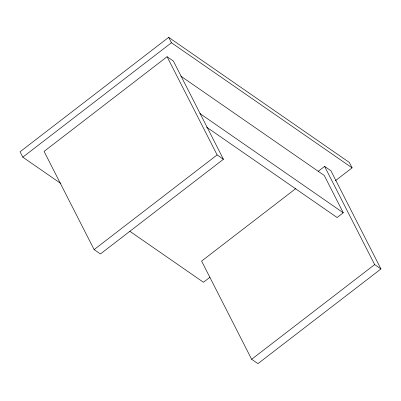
<?xml version="1.0" encoding="UTF-8"?>
<svg xmlns="http://www.w3.org/2000/svg" width="401" height="401" viewBox="0 0 401 401"><rect width="100%" height="100%" fill="white"/><g stroke="black" fill="none" stroke-linecap="round" stroke-linejoin="round"><path stroke-width="0.6" d="M335.261 180.826L352.103 167.859L349.351 162.46L168.691 37.353L20.05 151.768L22.802 157.167L60.892 183.543M22.802 157.167L171.443 42.757L352.103 167.859M167.087 56.706L44.075 151.398L94.115 249.597L100.41 253.958L223.422 159.272L173.387 61.067L167.087 56.706L217.126 154.911L223.422 159.272M94.115 249.597L217.126 154.911M295.848 188.54L201.603 261.086L251.643 359.286L257.938 363.647L380.95 268.961L330.915 170.756L324.615 166.395L318.168 171.362M209.903 277.317L203.462 282.274L129.859 231.307M180.821 76.13L324.239 175.448L343.261 212.786L337.111 217.517L206.545 127.102M251.643 359.286L374.654 264.6L380.95 268.961M199.843 113.468L343.261 212.786M324.615 166.395L374.654 264.6M168.691 37.353L171.443 42.757"/></g></svg>
